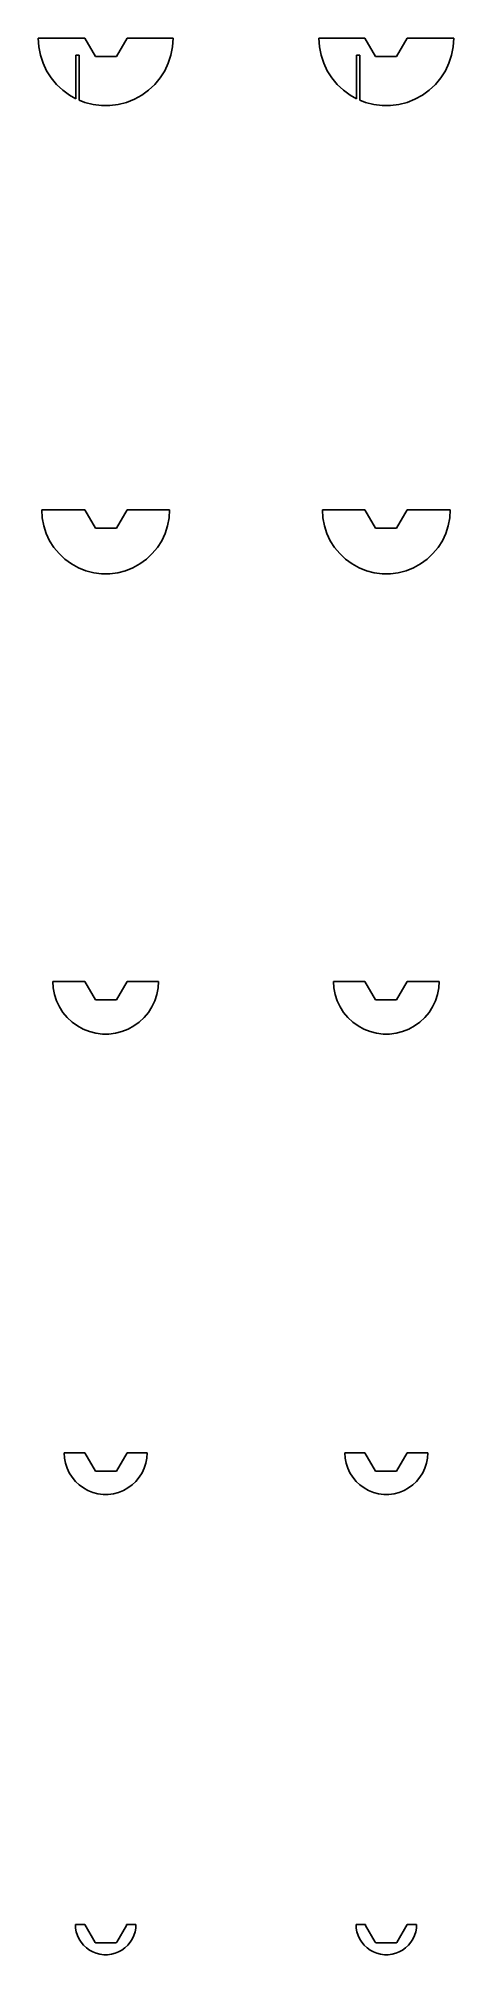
# Model space of a CAD drawing. Header units: metres. Extents: x -12 to 62, y 499 to 840.
import ezdxf

# ---------------------------------------------------------------- set-up
doc = ezdxf.new("R2010")
doc.units = ezdxf.units.M

msp = doc.modelspace()

# ---------------------------------------------------------------- linework, layer by layer
for p, q in [((-3.71585, 840), (-12, 840)), ((-12, 840), (-11.9054, 838.496)), ((-1.83292, 836.739), (-3.71585, 840)), ((3.81584, 840), (1.93291, 836.739)), ((12, 840), (3.81584, 840)), ((11.9054, 838.496), (12, 840)), ((46.1841, 840), (38, 840)), ((38, 840), (38.0946, 838.496)), ((48.0671, 836.739), (46.1841, 840)), ((53.7159, 840), (51.8329, 836.739)), ((62, 840), (53.7159, 840)), ((61.9054, 838.496), (62, 840)), ((-11.9054, 838.496), (-11.623, 837.016)), ((-11.623, 837.016), (-11.1573, 835.583)), ((-5.30049, 829.247), (-5.30049, 837)), ((-5.30049, 837), (-4.69951, 837)), ((-4.69951, 837), (-4.69951, 828.98)), ((1.93291, 836.739), (-1.83292, 836.739)), ((11.1573, 835.583), (11.623, 837.016)), ((11.623, 837.016), (11.9054, 838.496)), ((38.0946, 838.496), (38.377, 837.016)), ((38.377, 837.016), (38.8427, 835.583)), ((44.6995, 829.247), (44.6995, 837)), ((44.6995, 837), (45.3005, 837)), ((45.3005, 837), (45.3005, 828.98)), ((51.8329, 836.739), (48.0671, 836.739)), ((61.1573, 835.583), (61.623, 837.016)), ((61.623, 837.016), (61.9054, 838.496)), ((-11.1573, 835.583), (-10.5157, 834.219)), ((-10.5157, 834.219), (-9.70819, 832.947)), ((9.70819, 832.947), (10.5157, 834.219)), ((10.5157, 834.219), (11.1573, 835.583)), ((38.8427, 835.583), (39.4843, 834.219)), ((39.4843, 834.219), (40.2918, 832.947)), ((59.7082, 832.947), (60.5157, 834.219)), ((60.5157, 834.219), (61.1573, 835.583)), ((-9.70819, 832.947), (-8.74762, 831.785)), ((-8.74762, 831.785), (-7.64908, 830.754)), ((-7.64908, 830.754), (-6.42992, 829.868)), ((-6.42992, 829.868), (-5.30049, 829.247)), ((5.10934, 829.142), (6.42992, 829.868)), ((6.42992, 829.868), (7.64908, 830.754)), ((7.64908, 830.754), (8.74762, 831.785)), ((8.74762, 831.785), (9.70819, 832.947)), ((40.2918, 832.947), (41.2524, 831.785)), ((41.2524, 831.785), (42.3509, 830.754)), ((42.3509, 830.754), (43.5701, 829.868)), ((43.5701, 829.868), (44.6995, 829.247)), ((55.1093, 829.142), (56.4299, 829.868)), ((56.4299, 829.868), (57.6491, 830.754)), ((57.6491, 830.754), (58.7476, 831.785)), ((58.7476, 831.785), (59.7082, 832.947)), ((-4.69951, 828.98), (-3.70819, 828.587)), ((-3.70819, 828.587), (-2.24857, 828.213)), ((-2.24857, 828.213), (-0.75348, 828.024)), ((-0.75348, 828.024), (0.75348, 828.024)), ((0.75348, 828.024), (2.24857, 828.213)), ((2.24857, 828.213), (3.70819, 828.587)), ((3.70819, 828.587), (5.10934, 829.142)), ((45.3005, 828.98), (46.2918, 828.587)), ((46.2918, 828.587), (47.7514, 828.213)), ((47.7514, 828.213), (49.2465, 828.024)), ((49.2465, 828.024), (50.7535, 828.024)), ((50.7535, 828.024), (52.2486, 828.213)), ((52.2486, 828.213), (53.7082, 828.587)), ((53.7082, 828.587), (55.1093, 829.142)), ((-3.71585, 756), (-11.4, 756)), ((-11.4, 756), (-11.3101, 754.571)), ((-11.3101, 754.571), (-11.0418, 753.165)), ((-1.83292, 752.739), (-3.71585, 756)), ((3.81584, 756), (1.93291, 752.739)), ((11.4, 756), (3.81584, 756)), ((11.0418, 753.165), (11.3101, 754.571)), ((11.3101, 754.571), (11.4, 756)), ((46.1841, 756), (38.6, 756)), ((38.6, 756), (38.6899, 754.571)), ((38.6899, 754.571), (38.9581, 753.165)), ((48.0671, 752.739), (46.1841, 756)), ((53.7159, 756), (51.8329, 752.739)), ((61.4, 756), (53.7159, 756)), ((61.0418, 753.165), (61.3101, 754.571)), ((61.3101, 754.571), (61.4, 756)), ((-11.0418, 753.165), (-10.5994, 751.803)), ((-10.5994, 751.803), (-9.98988, 750.508)), ((1.93291, 752.739), (-1.83292, 752.739)), ((9.98988, 750.508), (10.5994, 751.803)), ((10.5994, 751.803), (11.0418, 753.165)), ((38.9581, 753.165), (39.4005, 751.803)), ((39.4005, 751.803), (40.0101, 750.508)), ((51.8329, 752.739), (48.0671, 752.739)), ((59.9899, 750.508), (60.5994, 751.803)), ((60.5994, 751.803), (61.0418, 753.165)), ((-9.98988, 750.508), (-9.22278, 749.299)), ((-9.22278, 749.299), (-8.31024, 748.196)), ((-8.31024, 748.196), (-7.26663, 747.216)), ((7.26663, 747.216), (8.31024, 748.196)), ((8.31024, 748.196), (9.22278, 749.299)), ((9.22278, 749.299), (9.98988, 750.508)), ((40.0101, 750.508), (40.7772, 749.299)), ((40.7772, 749.299), (41.6898, 748.196)), ((41.6898, 748.196), (42.7334, 747.216)), ((57.2666, 747.216), (58.3102, 748.196)), ((58.3102, 748.196), (59.2228, 749.299)), ((59.2228, 749.299), (59.9899, 750.508)), ((-7.26663, 747.216), (-6.10841, 746.375)), ((-6.10841, 746.375), (-4.85388, 745.685)), ((-4.85388, 745.685), (-3.52278, 745.158)), ((-3.52278, 745.158), (-2.13614, 744.802)), ((-2.13614, 744.802), (-0.71581, 744.622)), ((-0.71581, 744.622), (0.71581, 744.622)), ((0.71581, 744.622), (2.13614, 744.802)), ((2.13614, 744.802), (3.52278, 745.158)), ((3.52278, 745.158), (4.85388, 745.685)), ((4.85388, 745.685), (6.10841, 746.375)), ((6.10841, 746.375), (7.26663, 747.216)), ((42.7334, 747.216), (43.8916, 746.375)), ((43.8916, 746.375), (45.1461, 745.685)), ((45.1461, 745.685), (46.4772, 745.158)), ((46.4772, 745.158), (47.8638, 744.802)), ((47.8638, 744.802), (49.2842, 744.622)), ((49.2842, 744.622), (50.7158, 744.622)), ((50.7158, 744.622), (52.1361, 744.802)), ((52.1361, 744.802), (53.5228, 745.158)), ((53.5228, 745.158), (54.8539, 745.685)), ((54.8539, 745.685), (56.1084, 746.375)), ((56.1084, 746.375), (57.2666, 747.216)), ((-3.71585, 672), (-9.39999, 672)), ((-9.39999, 672), (-9.32587, 670.822)), ((-9.32587, 670.822), (-9.10468, 669.662)), ((-9.10468, 669.662), (-8.73988, 668.54)), ((-1.83292, 668.739), (-3.71585, 672)), ((3.81584, 672), (1.93291, 668.739)), ((9.39999, 672), (3.81584, 672)), ((8.73988, 668.54), (9.10468, 669.662)), ((9.10468, 669.662), (9.32587, 670.822)), ((9.32587, 670.822), (9.39999, 672)), ((46.1841, 672), (40.6, 672)), ((40.6, 672), (40.6741, 670.822)), ((40.6741, 670.822), (40.8953, 669.662)), ((40.8953, 669.662), (41.2601, 668.54)), ((48.0671, 668.739), (46.1841, 672)), ((53.7159, 672), (51.8329, 668.739)), ((59.4, 672), (53.7159, 672)), ((58.7399, 668.54), (59.1047, 669.662)), ((59.1047, 669.662), (59.3259, 670.822)), ((59.3259, 670.822), (59.4, 672)), ((-8.73988, 668.54), (-8.23727, 667.472)), ((-8.23727, 667.472), (-7.60475, 666.475)), ((-7.60475, 666.475), (-6.85229, 665.565)), ((1.93291, 668.739), (-1.83292, 668.739)), ((6.85229, 665.565), (7.60475, 666.475)), ((7.60475, 666.475), (8.23727, 667.472)), ((8.23727, 667.472), (8.73988, 668.54)), ((41.2601, 668.54), (41.7627, 667.472)), ((41.7627, 667.472), (42.3952, 666.475)), ((42.3952, 666.475), (43.1477, 665.565)), ((51.8329, 668.739), (48.0671, 668.739)), ((56.8523, 665.565), (57.6048, 666.475)), ((57.6048, 666.475), (58.2373, 667.472)), ((58.2373, 667.472), (58.7399, 668.54)), ((-6.85229, 665.565), (-5.99178, 664.757)), ((-5.99178, 664.757), (-5.03676, 664.063)), ((-5.03676, 664.063), (-4.00232, 663.495)), ((-4.00232, 663.495), (-2.90475, 663.06)), ((-2.90475, 663.06), (-1.76138, 662.767)), ((-1.76138, 662.767), (-0.59022, 662.619)), ((-0.59022, 662.619), (0.59022, 662.619)), ((0.59022, 662.619), (1.76138, 662.767)), ((1.76138, 662.767), (2.90475, 663.06)), ((2.90475, 663.06), (4.00232, 663.495)), ((4.00232, 663.495), (5.03676, 664.063)), ((5.03676, 664.063), (5.99178, 664.757)), ((5.99178, 664.757), (6.85229, 665.565)), ((43.1477, 665.565), (44.0082, 664.757)), ((44.0082, 664.757), (44.9632, 664.063)), ((44.9632, 664.063), (45.9977, 663.495)), ((45.9977, 663.495), (47.0952, 663.06)), ((47.0952, 663.06), (48.2386, 662.767)), ((48.2386, 662.767), (49.4098, 662.619)), ((49.4098, 662.619), (50.5902, 662.619)), ((50.5902, 662.619), (51.7614, 662.767)), ((51.7614, 662.767), (52.9048, 663.06)), ((52.9048, 663.06), (54.0023, 663.495)), ((54.0023, 663.495), (55.0368, 664.063)), ((55.0368, 664.063), (55.9918, 664.757)), ((55.9918, 664.757), (56.8523, 665.565)), ((-3.71585, 588), (-7.39999, 588)), ((-7.39999, 588), (-7.34164, 587.073)), ((-1.83292, 584.739), (-3.71585, 588)), ((3.81584, 588), (1.93291, 584.739)), ((7.39999, 588), (3.81584, 588)), ((7.34164, 587.073), (7.39999, 588)), ((46.1841, 588), (42.6, 588)), ((42.6, 588), (42.6583, 587.073)), ((48.0671, 584.739), (46.1841, 588)), ((53.7159, 588), (51.8329, 584.739)), ((57.4, 588), (53.7159, 588)), ((57.3416, 587.073), (57.4, 588)), ((-7.34164, 587.073), (-7.16751, 586.16)), ((-7.16751, 586.16), (-6.88034, 585.276)), ((-6.88034, 585.276), (-6.48466, 584.435)), ((-6.48466, 584.435), (-5.98672, 583.65)), ((1.93291, 584.739), (-1.83292, 584.739)), ((5.98672, 583.65), (6.48466, 584.435)), ((6.48466, 584.435), (6.88034, 585.276)), ((6.88034, 585.276), (7.16751, 586.16)), ((7.16751, 586.16), (7.34164, 587.073)), ((42.6583, 587.073), (42.8325, 586.16)), ((42.8325, 586.16), (43.1196, 585.276)), ((43.1196, 585.276), (43.5153, 584.435)), ((43.5153, 584.435), (44.0133, 583.65)), ((51.8329, 584.739), (48.0671, 584.739)), ((55.9867, 583.65), (56.4847, 584.435)), ((56.4847, 584.435), (56.8803, 585.276)), ((56.8803, 585.276), (57.1675, 586.16)), ((57.1675, 586.16), (57.3416, 587.073)), ((-5.98672, 583.65), (-5.39436, 582.934)), ((-5.39436, 582.934), (-4.71693, 582.298)), ((-4.71693, 582.298), (-3.9651, 581.752)), ((-3.9651, 581.752), (-3.15076, 581.304)), ((-3.15076, 581.304), (-2.28671, 580.962)), ((-2.28671, 580.962), (-1.38661, 580.731)), ((-1.38661, 580.731), (-0.46464, 580.615)), ((-0.46464, 580.615), (0.46464, 580.615)), ((0.46464, 580.615), (1.38661, 580.731)), ((1.38661, 580.731), (2.28671, 580.962)), ((2.28671, 580.962), (3.15076, 581.304)), ((3.15076, 581.304), (3.9651, 581.752)), ((3.9651, 581.752), (4.71693, 582.298)), ((4.71693, 582.298), (5.39436, 582.934)), ((5.39436, 582.934), (5.98672, 583.65)), ((44.0133, 583.65), (44.6056, 582.934)), ((44.6056, 582.934), (45.2831, 582.298)), ((45.2831, 582.298), (46.0349, 581.752)), ((46.0349, 581.752), (46.8492, 581.304)), ((46.8492, 581.304), (47.7133, 580.962)), ((47.7133, 580.962), (48.6134, 580.731)), ((48.6134, 580.731), (49.5353, 580.615)), ((49.5353, 580.615), (50.4646, 580.615)), ((50.4646, 580.615), (51.3866, 580.731)), ((51.3866, 580.731), (52.2867, 580.962)), ((52.2867, 580.962), (53.1508, 581.304)), ((53.1508, 581.304), (53.9651, 581.752)), ((53.9651, 581.752), (54.7169, 582.298)), ((54.7169, 582.298), (55.3944, 582.934)), ((55.3944, 582.934), (55.9867, 583.65)), ((-3.71585, 504), (-5.39999, 504)), ((-5.39999, 504), (-5.35741, 503.323)), ((-5.35741, 503.323), (-5.23035, 502.657)), ((-5.23035, 502.657), (-5.02078, 502.012)), ((-5.02078, 502.012), (-4.73204, 501.399)), ((-1.85539, 500.778), (-3.71585, 504)), ((3.71388, 503.823), (2.00293, 500.86)), ((3.72499, 504), (3.71388, 503.823)), ((5.39999, 504), (3.72499, 504)), ((4.73204, 501.399), (5.02078, 502.012)), ((5.02078, 502.012), (5.23035, 502.657)), ((5.23035, 502.657), (5.35741, 503.323)), ((5.35741, 503.323), (5.39999, 504)), ((46.275, 504), (44.6, 504)), ((44.6, 504), (44.6426, 503.323)), ((44.6426, 503.323), (44.7697, 502.657)), ((44.7697, 502.657), (44.9792, 502.012)), ((44.9792, 502.012), (45.2679, 501.399)), ((46.2861, 503.823), (46.275, 504)), ((47.9971, 500.86), (46.2861, 503.823)), ((53.7159, 504), (51.8554, 500.778)), ((55.4, 504), (53.7159, 504)), ((54.7321, 501.399), (55.0208, 502.012)), ((55.0208, 502.012), (55.2303, 502.657)), ((55.2303, 502.657), (55.3574, 503.323)), ((55.3574, 503.323), (55.4, 504)), ((-4.73204, 501.399), (-4.36868, 500.826)), ((-4.36868, 500.826), (-3.93642, 500.303)), ((-3.93642, 500.303), (-3.44208, 499.839)), ((-3.44208, 499.839), (-2.89346, 499.441)), ((-2.89346, 499.441), (-2.29919, 499.114)), ((-2.29919, 499.114), (-1.66869, 498.864)), ((-1.78458, 500.739), (-1.85539, 500.778)), ((1.78458, 500.739), (-1.78458, 500.739)), ((-1.66869, 498.864), (-1.01186, 498.696)), ((-1.01186, 498.696), (-0.33907, 498.611)), ((-0.33907, 498.611), (0.33907, 498.611)), ((0.33907, 498.611), (1.01186, 498.696)), ((1.01186, 498.696), (1.66869, 498.864)), ((1.66869, 498.864), (2.29919, 499.114)), ((1.99594, 500.855), (1.78458, 500.739)), ((2.00293, 500.86), (1.99594, 500.855)), ((2.29919, 499.114), (2.89346, 499.441)), ((2.89346, 499.441), (3.44208, 499.839)), ((3.44208, 499.839), (3.93642, 500.303)), ((3.93642, 500.303), (4.36868, 500.826)), ((4.36868, 500.826), (4.73204, 501.399)), ((45.2679, 501.399), (45.6313, 500.826)), ((45.6313, 500.826), (46.0636, 500.303)), ((46.0636, 500.303), (46.5579, 499.839)), ((46.5579, 499.839), (47.1065, 499.441)), ((47.1065, 499.441), (47.7008, 499.114)), ((47.7008, 499.114), (48.3313, 498.864)), ((48.004, 500.855), (47.9971, 500.86)), ((48.2154, 500.739), (48.004, 500.855)), ((51.7846, 500.739), (48.2154, 500.739)), ((48.3313, 498.864), (48.9881, 498.696)), ((48.9881, 498.696), (49.6609, 498.611)), ((49.6609, 498.611), (50.3391, 498.611)), ((50.3391, 498.611), (51.0119, 498.696)), ((51.0119, 498.696), (51.6687, 498.864)), ((51.6687, 498.864), (52.2992, 499.114)), ((51.8554, 500.778), (51.7846, 500.739)), ((52.2992, 499.114), (52.8935, 499.441)), ((52.8935, 499.441), (53.4421, 499.839)), ((53.4421, 499.839), (53.9364, 500.303)), ((53.9364, 500.303), (54.3687, 500.826)), ((54.3687, 500.826), (54.7321, 501.399))]:
    msp.add_line(p, q)

doc.saveas('drawing.dxf')
